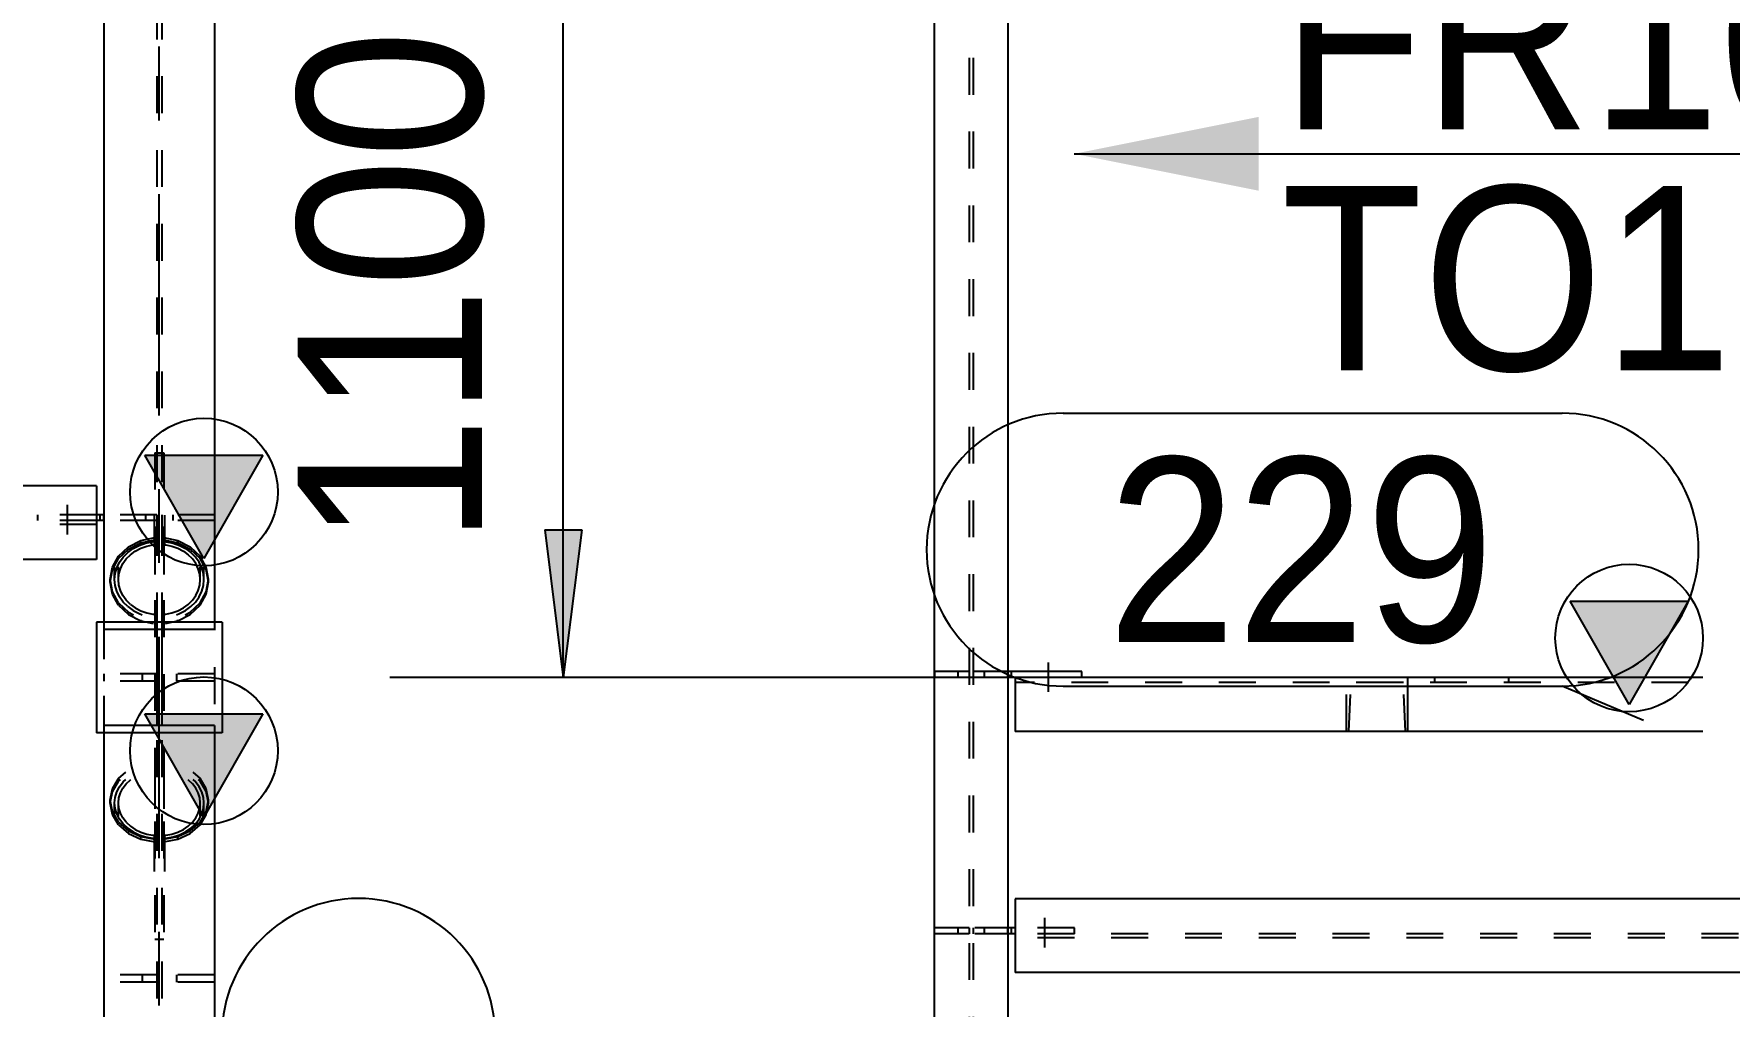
# Model space of a CAD drawing. Header units: millimetres. Extents: x 0 to 594, y 0 to 420.
# Drawn here: x 357.18 to 380.15, y 135.34 to 148.52 of the extents above; entities that cross this region are included whole.
import ezdxf

# ---------------------------------------------------------------- set-up
doc = ezdxf.new("R2010")
doc.units = ezdxf.units.MM
doc.header["$MEASUREMENT"] = 0
for name, pattern in [('XKITLINE00', [0]), ('XKITLINE02', [4, 2, -2]), ('XKITLINE03', [6, 3, -1, 1, -1]), ('XKITLINE04', [3, 0.5, -0.5, 0.5, -0.5, 0.5, -0.5])]:
    doc.linetypes.add(name, pattern=pattern)
for name, color, linetype in [('dimension', 7, 'Continuous'), ('grid', 7, 'Continuous'), ('mark', 7, 'Continuous'), ('part1', 7, 'Continuous'), ('text', 7, 'Continuous')]:
    doc.layers.add(name, color=color, linetype=linetype)
doc.styles.add('STYLE_1', font='arial.ttf', dxfattribs={"height": 0.2})

# ---------------------------------------------------------------- blocks, each defined once
blk = doc.blocks.new('*D3386')
at = {"layer": 'part1', "color": 0, "linetype": 'XKITLINE00'}
for p, q in [((1536.913, 1675.943), (1536.913, 1674.943)), ((1571.713, 1675.943), (1536.913, 1675.943)), ((1571.713, 1674.943), (1536.913, 1674.943))]:
    blk.add_line(p, q, dxfattribs=at)
at = {"layer": 'part1', "color": 2, "linetype": 'XKITLINE04'}
for p, q in [((1571.713, 1675.47), (1536.913, 1675.47)), ((1571.713, 1675.415), (1536.913, 1675.415))]:
    blk.add_line(p, q, dxfattribs=at)
blk = doc.blocks.new('*D3387')
at = {"layer": 'part1', "color": 0, "linetype": 'XKITLINE00'}
for p, q in [((1536.913, 1678.943), (1536.913, 1678.213)), ((1542.231, 1678.943), (1536.913, 1678.943)), ((1542.231, 1678.213), (1542.231, 1678.943)), ((1542.231, 1678.213), (1536.913, 1678.213))]:
    blk.add_line(p, q, dxfattribs=at)
at = {"layer": 'part1', "color": 2, "linetype": 'XKITLINE04'}
for p, q in [((1542.173, 1678.873), (1536.913, 1678.873)), ((1541.403, 1678.213), (1541.403, 1678.943)), ((1541.433, 1678.213), (1541.461, 1678.873)), ((1542.201, 1678.213), (1542.173, 1678.873))]:
    blk.add_line(p, q, dxfattribs=at)
blk = doc.blocks.new('*D3388')
at = {"layer": 'part1', "color": 2, "linetype": 'XKITLINE04'}
for p, q in [((1536.341, 1679.023), (1536.341, 1678.943)), ((1536.813, 1679.023), (1536.341, 1679.023)), ((1536.863, 1678.943), (1536.341, 1678.943)), ((1536.491, 1679.023), (1536.491, 1678.943)), ((1536.813, 1678.943), (1536.813, 1679.023)), ((1536.813, 1678.943), (1536.813, 1679.023)), ((1536.813, 1679.023), (1536.813, 1678.943)), ((1536.863, 1678.943), (1536.863, 1679.023)), ((1537.813, 1678.943), (1536.913, 1678.943)), ((1537.813, 1678.943), (1537.813, 1679.023))]:
    blk.add_line(p, q, dxfattribs=at)
at = {"layer": 'part1', "color": 0, "linetype": 'XKITLINE00'}
for p, q in [((1537.813, 1679.023), (1536.813, 1679.023)), ((1536.913, 1678.943), (1536.813, 1678.943)), ((1536.863, 1678.943), (1536.863, 1679.023)), ((1537.813, 1678.943), (1537.813, 1679.023))]:
    blk.add_line(p, q, dxfattribs=at)
blk = doc.blocks.new('*D3389')
at = {"layer": 'part1', "color": 0, "linetype": 'XKITLINE00'}
blk.add_line((1537.363, 1678.748), (1537.363, 1679.148), dxfattribs=at)
blk.add_line((1537.363, 1678.748), (1537.363, 1679.148), dxfattribs=at)
blk = doc.blocks.new('*D3390')
at = {"layer": 'part1', "color": 0, "linetype": 'XKITLINE00'}
for p, q in [((1542.6, 1678.873), (1542.6, 1678.943)), ((1543.6, 1678.873), (1543.6, 1678.943))]:
    blk.add_line(p, q, dxfattribs=at)
blk = doc.blocks.new('*D3559')
at = {"layer": 'dimension', "color": 1, "linetype": 'XKITLINE00'}
for p, q in [((1538.124, 1689.943), (1528.437, 1689.943)), ((1530.537, 1687.943), (1530.787, 1689.943)), ((1530.787, 1678.943), (1530.787, 1689.943)), ((1531.037, 1687.943), (1530.787, 1689.943)), ((1531.037, 1687.943), (1530.537, 1687.943)), ((1530.537, 1680.943), (1530.787, 1678.943)), ((1530.537, 1680.943), (1531.037, 1680.943)), ((1531.037, 1680.943), (1530.787, 1678.943)), ((1537.684, 1678.943), (1528.437, 1678.943))]:
    blk.add_line(p, q, dxfattribs=at)
at = {"layer": 'dimension', "color": 1}
for points in [[(1530.787, 1689.943), (1531.037, 1687.943), (1530.787, 1689.943), (1530.537, 1687.943)], [(1530.787, 1678.943), (1530.537, 1680.943), (1530.787, 1678.943), (1531.037, 1680.943)]]:
    blk.add_solid(points, dxfattribs=at)
at = {"layer": 'dimension', "color": 1, "style": 'STYLE_1', "width": 0.9}
blk.add_text('1100', height=2.5, rotation=90.0002, dxfattribs=at).set_placement((1529.687, 1680.734))
blk = doc.blocks.new('*D3566')
at = {"layer": 'part1', "color": 0, "linetype": 'XKITLINE00'}
for p, q in [((1525.918, 1677.05), (1525.118, 1678.45)), ((1525.118, 1678.45), (1526.718, 1678.45)), ((1526.718, 1678.45), (1525.918, 1677.05))]:
    blk.add_line(p, q, dxfattribs=at)
at = {"layer": 'part1', "color": 2, "linetype": 'XKITLINE04'}
for p, q in [((1524.738, 1677.392), (1524.774, 1677.462)), ((1524.774, 1677.462), (1524.824, 1677.527)), ((1524.786, 1677.38), (1524.819, 1677.444)), ((1524.819, 1677.444), (1524.864, 1677.503)), ((1524.824, 1677.527), (1524.86, 1677.561)), ((1524.864, 1677.503), (1524.921, 1677.556)), ((1524.921, 1677.556), (1524.928, 1677.561)), ((1525.699, 1677.561), (1525.706, 1677.556)), ((1525.706, 1677.556), (1525.762, 1677.503)), ((1525.808, 1677.444), (1525.762, 1677.503)), ((1525.766, 1677.561), (1525.803, 1677.527)), ((1525.852, 1677.462), (1525.803, 1677.527)), ((1525.841, 1677.38), (1525.808, 1677.444)), ((1525.889, 1677.392), (1525.852, 1677.462)), ((1524.708, 1677.243), (1524.716, 1677.318)), ((1524.708, 1677.063), (1524.708, 1677.243)), ((1524.716, 1677.167), (1524.708, 1677.243)), ((1524.716, 1677.318), (1524.738, 1677.392)), ((1524.758, 1677.243), (1524.765, 1677.312)), ((1524.765, 1677.173), (1524.758, 1677.243)), ((1524.758, 1677.063), (1524.758, 1677.243)), ((1524.765, 1677.312), (1524.786, 1677.38)), ((1525.862, 1677.312), (1525.841, 1677.38)), ((1525.868, 1677.243), (1525.862, 1677.312)), ((1525.862, 1677.173), (1525.868, 1677.243)), ((1525.868, 1677.063), (1525.868, 1677.243)), ((1525.911, 1677.318), (1525.889, 1677.392)), ((1525.918, 1677.243), (1525.911, 1677.318)), ((1525.911, 1677.167), (1525.918, 1677.243)), ((1525.918, 1677.063), (1525.918, 1677.243)), ((1524.738, 1677.093), (1524.716, 1677.167)), ((1524.774, 1677.023), (1524.738, 1677.093)), ((1524.786, 1677.106), (1524.765, 1677.173)), ((1524.824, 1676.959), (1524.774, 1677.023)), ((1524.819, 1677.041), (1524.786, 1677.106)), ((1524.864, 1676.982), (1524.819, 1677.041)), ((1524.864, 1676.982), (1524.921, 1676.929)), ((1525.706, 1676.929), (1525.762, 1676.982)), ((1525.762, 1676.982), (1525.808, 1677.041)), ((1525.803, 1676.959), (1525.852, 1677.023)), ((1525.808, 1677.041), (1525.841, 1677.106)), ((1525.841, 1677.106), (1525.862, 1677.173)), ((1525.852, 1677.023), (1525.889, 1677.093)), ((1525.889, 1677.093), (1525.911, 1677.167)), ((1524.824, 1676.959), (1524.886, 1676.901)), ((1524.886, 1676.901), (1524.958, 1676.852)), ((1524.921, 1676.929), (1524.987, 1676.884)), ((1524.958, 1676.852), (1525.039, 1676.812)), ((1524.987, 1676.884), (1525.061, 1676.848)), ((1525.039, 1676.812), (1525.126, 1676.783)), ((1525.061, 1676.848), (1525.142, 1676.821)), ((1525.126, 1676.783), (1525.219, 1676.765)), ((1525.142, 1676.821), (1525.227, 1676.805)), ((1525.219, 1676.765), (1525.243, 1676.764)), ((1525.227, 1676.805), (1525.243, 1676.804)), ((1525.243, 1676.804), (1525.243, 1676.313)), ((1525.383, 1676.804), (1525.4, 1676.805)), ((1525.383, 1676.804), (1525.383, 1676.313)), ((1525.383, 1676.764), (1525.408, 1676.765)), ((1525.4, 1676.805), (1525.485, 1676.821)), ((1525.408, 1676.765), (1525.5, 1676.783)), ((1525.485, 1676.821), (1525.565, 1676.848)), ((1525.5, 1676.783), (1525.588, 1676.812)), ((1525.565, 1676.848), (1525.64, 1676.884)), ((1525.588, 1676.812), (1525.669, 1676.852)), ((1525.64, 1676.884), (1525.706, 1676.929)), ((1525.669, 1676.852), (1525.741, 1676.901)), ((1525.741, 1676.901), (1525.803, 1676.959))]:
    blk.add_line(p, q, dxfattribs=at)
at = {"layer": 'part1', "color": 0, "linetype": 'XKITLINE00'}
blk.add_circle((1525.918, 1677.95), 1, dxfattribs=at)
at = {"layer": 'part1', "color": 0}
blk.add_solid([(1525.118, 1678.45), (1526.718, 1678.45), (1525.118, 1678.45), (1525.918, 1677.05)], dxfattribs=at)
blk = doc.blocks.new('*D3567')
at = {"layer": 'part1', "color": 0, "linetype": 'XKITLINE00'}
for p, q in [((1525.918, 1680.557), (1525.118, 1681.957)), ((1525.118, 1681.957), (1526.718, 1681.957)), ((1526.718, 1681.957), (1525.918, 1680.557))]:
    blk.add_line(p, q, dxfattribs=at)
at = {"layer": 'part1', "color": 2, "linetype": 'XKITLINE04'}
for p, q in [((1525.243, 1681.142), (1525.243, 1680.742)), ((1525.383, 1681.142), (1525.383, 1680.742)), ((1524.886, 1680.638), (1524.958, 1680.691)), ((1524.921, 1680.607), (1524.987, 1680.656)), ((1524.958, 1680.691), (1525.039, 1680.733)), ((1524.987, 1680.656), (1525.061, 1680.695)), ((1525.039, 1680.733), (1525.126, 1680.764)), ((1525.061, 1680.695), (1525.142, 1680.724)), ((1525.126, 1680.764), (1525.219, 1680.783)), ((1525.142, 1680.724), (1525.227, 1680.741)), ((1525.219, 1680.783), (1525.243, 1680.785)), ((1525.227, 1680.741), (1525.243, 1680.742)), ((1525.383, 1680.785), (1525.408, 1680.783)), ((1525.383, 1680.742), (1525.4, 1680.741)), ((1525.4, 1680.741), (1525.485, 1680.724)), ((1525.408, 1680.783), (1525.5, 1680.764)), ((1525.485, 1680.724), (1525.565, 1680.695)), ((1525.5, 1680.764), (1525.588, 1680.733)), ((1525.565, 1680.695), (1525.64, 1680.656)), ((1525.588, 1680.733), (1525.669, 1680.691)), ((1525.64, 1680.656), (1525.706, 1680.607)), ((1525.669, 1680.691), (1525.741, 1680.638)), ((1524.708, 1680.271), (1524.708, 1680.443)), ((1524.716, 1680.352), (1524.738, 1680.431)), ((1524.738, 1680.431), (1524.774, 1680.506)), ((1524.758, 1680.271), (1524.758, 1680.443)), ((1524.774, 1680.506), (1524.824, 1680.576)), ((1524.786, 1680.418), (1524.819, 1680.487)), ((1524.819, 1680.487), (1524.864, 1680.551)), ((1524.824, 1680.576), (1524.886, 1680.638)), ((1524.864, 1680.551), (1524.921, 1680.607)), ((1525.762, 1680.551), (1525.706, 1680.607)), ((1525.803, 1680.576), (1525.741, 1680.638)), ((1525.808, 1680.487), (1525.762, 1680.551)), ((1525.852, 1680.506), (1525.803, 1680.576)), ((1525.841, 1680.418), (1525.808, 1680.487)), ((1525.889, 1680.431), (1525.852, 1680.506)), ((1525.868, 1680.271), (1525.868, 1680.443)), ((1525.911, 1680.352), (1525.889, 1680.431)), ((1525.918, 1680.271), (1525.918, 1680.443)), ((1524.708, 1680.271), (1524.716, 1680.352)), ((1524.716, 1680.19), (1524.708, 1680.271)), ((1524.758, 1680.271), (1524.765, 1680.345)), ((1524.765, 1680.196), (1524.758, 1680.271)), ((1524.765, 1680.345), (1524.786, 1680.418)), ((1524.786, 1680.124), (1524.765, 1680.196)), ((1525.862, 1680.345), (1525.841, 1680.418)), ((1525.841, 1680.124), (1525.862, 1680.196)), ((1525.868, 1680.271), (1525.862, 1680.345)), ((1525.862, 1680.196), (1525.868, 1680.271)), ((1525.918, 1680.271), (1525.911, 1680.352)), ((1525.911, 1680.19), (1525.918, 1680.271)), ((1524.738, 1680.111), (1524.716, 1680.19)), ((1524.774, 1680.035), (1524.738, 1680.111)), ((1524.824, 1679.966), (1524.774, 1680.035)), ((1524.819, 1680.055), (1524.786, 1680.124)), ((1524.864, 1679.991), (1524.819, 1680.055)), ((1524.886, 1679.904), (1524.824, 1679.966)), ((1524.921, 1679.934), (1524.864, 1679.991)), ((1525.706, 1679.934), (1525.762, 1679.991)), ((1525.741, 1679.904), (1525.803, 1679.966)), ((1525.762, 1679.991), (1525.808, 1680.055)), ((1525.803, 1679.966), (1525.852, 1680.035)), ((1525.808, 1680.055), (1525.841, 1680.124)), ((1525.852, 1680.035), (1525.889, 1680.111)), ((1525.889, 1680.111), (1525.911, 1680.19)), ((1524.886, 1679.904), (1524.958, 1679.851)), ((1524.921, 1679.934), (1524.987, 1679.886)), ((1524.958, 1679.851), (1525.039, 1679.809)), ((1524.987, 1679.886), (1525.061, 1679.847)), ((1525.039, 1679.809), (1525.081, 1679.794)), ((1525.061, 1679.847), (1525.142, 1679.818)), ((1525.142, 1679.818), (1525.227, 1679.801)), ((1525.227, 1679.801), (1525.243, 1679.8)), ((1525.243, 1679.8), (1525.243, 1679.802)), ((1525.243, 1679.794), (1525.243, 1679.8)), ((1525.383, 1679.8), (1525.383, 1679.802)), ((1525.383, 1679.8), (1525.4, 1679.801)), ((1525.383, 1679.794), (1525.383, 1679.8)), ((1525.4, 1679.801), (1525.485, 1679.818)), ((1525.485, 1679.818), (1525.565, 1679.847)), ((1525.546, 1679.794), (1525.588, 1679.809)), ((1525.565, 1679.847), (1525.64, 1679.886)), ((1525.588, 1679.809), (1525.669, 1679.851)), ((1525.64, 1679.886), (1525.706, 1679.934)), ((1525.669, 1679.851), (1525.741, 1679.904))]:
    blk.add_line(p, q, dxfattribs=at)
at = {"layer": 'part1', "color": 0, "linetype": 'XKITLINE00'}
blk.add_circle((1525.918, 1681.457), 1, dxfattribs=at)
at = {"layer": 'part1', "color": 0}
blk.add_solid([(1525.118, 1681.957), (1526.718, 1681.957), (1525.118, 1681.957), (1525.918, 1680.557)], dxfattribs=at)
blk = doc.blocks.new('*D3569')
at = {"layer": 'part1', "color": 0, "linetype": 'XKITLINE00'}
for p, q in [((1545.231, 1678.578), (1544.431, 1679.978)), ((1544.431, 1679.978), (1546.031, 1679.978)), ((1546.031, 1679.978), (1545.231, 1678.578)), ((1542.231, 1678.213), (1542.231, 1678.943)), ((1546.231, 1678.943), (1542.231, 1678.943)), ((1546.231, 1678.213), (1542.231, 1678.213))]:
    blk.add_line(p, q, dxfattribs=at)
at = {"layer": 'part1', "color": 2, "linetype": 'XKITLINE04'}
for p, q in [((1541.403, 1678.213), (1541.403, 1678.943)), ((1542.231, 1678.943), (1541.403, 1678.943)), ((1541.433, 1678.213), (1541.461, 1678.873)), ((1546.034, 1678.873), (1541.461, 1678.873)), ((1542.201, 1678.213), (1542.173, 1678.873)), ((1543.507, 1678.213), (1541.403, 1678.213)), ((1542.231, 1678.213), (1542.201, 1678.213))]:
    blk.add_line(p, q, dxfattribs=at)
at = {"layer": 'part1', "color": 0, "linetype": 'XKITLINE00'}
blk.add_circle((1545.231, 1679.478), 1, dxfattribs=at)
at = {"layer": 'part1', "color": 0}
blk.add_solid([(1544.431, 1679.978), (1546.031, 1679.978), (1544.431, 1679.978), (1545.231, 1678.578)], dxfattribs=at)
blk = doc.blocks.new('*D3571')
at = {"layer": 'part1', "color": 0, "linetype": 'XKITLINE00'}
for p, q in [((1524.563, 1691.173), (1525.281, 1691.173)), ((1524.563, 1691.173), (1524.563, 1679.693)), ((1524.563, 1691.083), (1526.063, 1691.083)), ((1526.063, 1691.173), (1525.281, 1691.173)), ((1526.063, 1691.173), (1526.063, 1679.693)), ((1525.313, 1688.173), (1524.513, 1689.573)), ((1524.513, 1689.573), (1526.113, 1689.573)), ((1526.113, 1689.573), (1525.313, 1688.173)), ((1524.563, 1678.193), (1524.563, 1664.913)), ((1526.063, 1678.193), (1526.063, 1664.913)), ((1524.708, 1665.003), (1524.563, 1665.003)), ((1524.708, 1664.913), (1524.563, 1664.913)), ((1526.063, 1665.003), (1525.918, 1665.003)), ((1526.063, 1664.913), (1525.918, 1664.913))]:
    blk.add_line(p, q, dxfattribs=at)
at = {"layer": 'part1', "color": 2, "linetype": 'XKITLINE04'}
for p, q in [((1524.563, 1691.173), (1526.063, 1691.173)), ((1526.063, 1691.083), (1524.563, 1691.083)), ((1525.281, 1691.093), (1525.281, 1664.993)), ((1525.281, 1691.093), (1525.346, 1691.093)), ((1525.281, 1691.093), (1525.346, 1691.093)), ((1525.281, 1691.073), (1525.346, 1691.073)), ((1525.281, 1691.073), (1525.346, 1691.073)), ((1525.346, 1691.093), (1525.346, 1664.993)), ((1526.063, 1691.083), (1526.063, 1664.913)), ((1525.281, 1690.773), (1525.346, 1690.773)), ((1525.281, 1690.773), (1525.346, 1690.773)), ((1524.563, 1679.693), (1524.563, 1678.193)), ((1525.346, 1665.313), (1525.281, 1665.313)), ((1526.063, 1664.913), (1524.563, 1664.913)), ((1525.918, 1665.003), (1524.708, 1665.003)), ((1525.346, 1665.013), (1525.281, 1665.013)), ((1525.346, 1664.993), (1525.281, 1664.993)), ((1525.918, 1664.913), (1525.346, 1664.913)), ((1526.063, 1664.993), (1526.063, 1665.003))]:
    blk.add_line(p, q, dxfattribs=at)
at = {"layer": 'part1', "color": 0, "linetype": 'XKITLINE00'}
blk.add_circle((1525.313, 1689.073), 1, dxfattribs=at)
at = {"layer": 'part1', "color": 0}
blk.add_solid([(1524.513, 1689.573), (1526.113, 1689.573), (1524.513, 1689.573), (1525.313, 1688.173)], dxfattribs=at)
blk = doc.blocks.new('*D3572')
at = {"layer": 'part1', "color": 0, "linetype": 'XKITLINE00'}
for p, q in [((1535.813, 1693.343), (1535.813, 1660.743)), ((1536.813, 1693.343), (1536.813, 1660.743))]:
    blk.add_line(p, q, dxfattribs=at)
at = {"layer": 'part1', "color": 2, "linetype": 'XKITLINE04'}
for p, q in [((1536.286, 1693.343), (1536.286, 1660.743)), ((1536.341, 1693.343), (1536.341, 1660.743))]:
    blk.add_line(p, q, dxfattribs=at)
blk = doc.blocks.new('*D3573')
at = {"layer": 'part1', "color": 0, "linetype": 'XKITLINE00'}
for p, q in [((1526.063, 1679.693), (1524.563, 1679.693)), ((1524.563, 1679.693), (1524.563, 1679.593)), ((1525.278, 1679.593), (1524.563, 1679.593)), ((1525.278, 1679.593), (1525.278, 1678.293)), ((1526.063, 1679.593), (1525.348, 1679.593)), ((1525.348, 1679.593), (1525.348, 1678.293)), ((1526.063, 1679.693), (1526.063, 1679.593)), ((1525.278, 1678.293), (1524.563, 1678.293)), ((1524.563, 1678.293), (1524.563, 1678.193)), ((1526.063, 1678.193), (1524.563, 1678.193)), ((1526.063, 1678.293), (1525.348, 1678.293)), ((1526.063, 1678.293), (1526.063, 1678.193))]:
    blk.add_line(p, q, dxfattribs=at)
at = {"layer": 'part1', "color": 2, "linetype": 'XKITLINE04'}
for p, q in [((1525.348, 1679.593), (1525.278, 1679.593)), ((1525.348, 1678.293), (1525.278, 1678.293))]:
    blk.add_line(p, q, dxfattribs=at)
blk = doc.blocks.new('*D3584')
at = {"layer": 'part1', "color": 0, "linetype": 'XKITLINE00'}
for p, q in [((1524.463, 1679.693), (1524.463, 1678.193)), ((1524.563, 1679.693), (1524.463, 1679.693)), ((1526.163, 1679.693), (1526.063, 1679.693)), ((1526.163, 1679.693), (1526.163, 1678.193)), ((1524.563, 1678.193), (1524.463, 1678.193)), ((1526.163, 1678.193), (1526.063, 1678.193))]:
    blk.add_line(p, q, dxfattribs=at)
at = {"layer": 'part1', "color": 2, "linetype": 'XKITLINE04'}
for p, q in [((1526.063, 1679.693), (1524.563, 1679.693)), ((1526.063, 1678.193), (1524.563, 1678.193))]:
    blk.add_line(p, q, dxfattribs=at)
blk = doc.blocks.new('*D3585')
at = {"layer": 'part1', "color": 2, "linetype": 'XKITLINE04'}
for p, q in [((1536.286, 1679.023), (1535.816, 1679.023)), ((1535.816, 1679.023), (1535.816, 1678.943)), ((1536.286, 1678.943), (1535.816, 1678.943)), ((1536.136, 1679.023), (1536.136, 1678.943)), ((1536.286, 1679.023), (1536.286, 1678.943))]:
    blk.add_line(p, q, dxfattribs=at)
blk = doc.blocks.new('*D3586')
at = {"layer": 'part1', "color": 0, "linetype": 'XKITLINE00'}
for p, q in [((1521.463, 1681.043), (1520.663, 1682.443)), ((1520.663, 1682.443), (1522.263, 1682.443)), ((1522.263, 1682.443), (1521.463, 1681.043)), ((1506.663, 1681.543), (1506.663, 1680.543)), ((1524.463, 1681.543), (1506.663, 1681.543)), ((1524.463, 1681.543), (1524.463, 1680.543)), ((1524.463, 1680.543), (1506.663, 1680.543))]:
    blk.add_line(p, q, dxfattribs=at)
at = {"layer": 'part1', "color": 2, "linetype": 'XKITLINE04'}
for p, q in [((1524.463, 1681.07), (1506.663, 1681.07)), ((1524.463, 1681.015), (1506.663, 1681.015))]:
    blk.add_line(p, q, dxfattribs=at)
at = {"layer": 'part1', "color": 0, "linetype": 'XKITLINE00'}
blk.add_circle((1521.463, 1681.943), 1, dxfattribs=at)
at = {"layer": 'part1', "color": 0}
blk.add_solid([(1520.663, 1682.443), (1522.263, 1682.443), (1520.663, 1682.443), (1521.463, 1681.043)], dxfattribs=at)
blk = doc.blocks.new('*D3599')
at = {"layer": 'part1', "color": 2, "linetype": 'XKITLINE04'}
for p, q in [((1524.463, 1681.15), (1523.663, 1681.15)), ((1523.663, 1681.15), (1523.663, 1681.07)), ((1525.281, 1681.15), (1524.513, 1681.15)), ((1524.513, 1681.07), (1524.513, 1681.15)), ((1524.563, 1681.15), (1524.563, 1681.07)), ((1524.563, 1681.07), (1524.563, 1681.15)), ((1524.563, 1681.07), (1524.563, 1681.15)), ((1525.131, 1681.07), (1525.131, 1681.15)), ((1525.131, 1681.07), (1525.131, 1681.15)), ((1525.281, 1681.15), (1525.281, 1681.07)), ((1524.463, 1681.07), (1523.663, 1681.07)), ((1525.281, 1681.07), (1524.513, 1681.07))]:
    blk.add_line(p, q, dxfattribs=at)
at = {"layer": 'part1', "color": 0, "linetype": 'XKITLINE00'}
for p, q in [((1524.563, 1681.15), (1524.463, 1681.15)), ((1524.513, 1681.07), (1524.513, 1681.15)), ((1524.563, 1681.07), (1524.463, 1681.07))]:
    blk.add_line(p, q, dxfattribs=at)
blk = doc.blocks.new('*D3600')
at = {"layer": 'part1', "color": 0, "linetype": 'XKITLINE02'}
blk.add_line((1524.063, 1681.283), (1524.063, 1680.883), dxfattribs=at)
blk.add_line((1524.063, 1681.283), (1524.063, 1680.883), dxfattribs=at)
blk = doc.blocks.new('*D3601')
at = {"layer": 'part1', "color": 2, "linetype": 'XKITLINE04'}
for p, q in [((1525.346, 1681.15), (1525.346, 1681.07)), ((1526.063, 1681.15), (1525.346, 1681.15)), ((1525.496, 1681.15), (1525.496, 1681.07)), ((1526.063, 1681.15), (1526.063, 1681.07)), ((1526.063, 1681.07), (1525.346, 1681.07))]:
    blk.add_line(p, q, dxfattribs=at)
blk = doc.blocks.new('*D3627')
at = {"layer": 'part1', "color": 2, "linetype": 'XKITLINE04'}
for p, q in [((1526.063, 1678.993), (1525.346, 1678.993)), ((1525.346, 1678.993), (1525.346, 1678.893)), ((1526.063, 1678.893), (1525.346, 1678.893)), ((1525.546, 1678.993), (1525.546, 1678.893)), ((1526.063, 1678.993), (1526.063, 1678.893))]:
    blk.add_line(p, q, dxfattribs=at)
blk = doc.blocks.new('*D3628')
at = {"layer": 'part1', "color": 2, "linetype": 'XKITLINE04'}
for p, q in [((1525.281, 1678.993), (1524.563, 1678.993)), ((1524.563, 1678.993), (1524.563, 1678.893)), ((1525.281, 1678.893), (1524.563, 1678.893)), ((1525.081, 1678.993), (1525.081, 1678.893)), ((1525.281, 1678.993), (1525.281, 1678.893))]:
    blk.add_line(p, q, dxfattribs=at)
blk = doc.blocks.new('*D3643')
at = {"layer": 'grid', "color": 4, "linetype": 'XKITLINE03'}
blk.add_line((1525.313, 1646.495), (1525.313, 1724.317), dxfattribs=at)
blk = doc.blocks.new('*D3680')
at = {"layer": 'part1', "color": 2, "linetype": 'XKITLINE04'}
for p, q in [((1525.253, 1681.99), (1525.373, 1681.99)), ((1525.253, 1681.99), (1525.253, 1675.397)), ((1525.373, 1681.99), (1525.373, 1675.397)), ((1525.253, 1675.397), (1525.373, 1675.397))]:
    blk.add_line(p, q, dxfattribs=at)
blk = doc.blocks.new('*D3681')
at = {"layer": 'part1', "color": 2, "linetype": 'XKITLINE04'}
for p, q in [((1524.648, 1677.279), (1524.677, 1677.434)), ((1524.677, 1677.434), (1524.762, 1677.575)), ((1524.677, 1677.398), (1524.762, 1677.539)), ((1524.762, 1677.575), (1524.859, 1677.661)), ((1524.762, 1677.539), (1524.786, 1677.561)), ((1525.253, 1677.661), (1525.253, 1676.714)), ((1524.648, 1677.243), (1524.677, 1677.398)), ((1524.677, 1677.124), (1524.648, 1677.279)), ((1524.648, 1677.243), (1524.648, 1677.279)), ((1524.677, 1677.088), (1524.648, 1677.243)), ((1524.762, 1676.982), (1524.677, 1677.124)), ((1524.762, 1676.946), (1524.677, 1677.088)), ((1524.762, 1676.982), (1524.894, 1676.866)), ((1524.762, 1676.946), (1524.894, 1676.83)), ((1524.894, 1676.866), (1525.063, 1676.787)), ((1524.894, 1676.83), (1525.063, 1676.751)), ((1525.063, 1676.787), (1525.253, 1676.75)), ((1525.063, 1676.751), (1525.063, 1676.787)), ((1525.063, 1676.751), (1525.253, 1676.714))]:
    blk.add_line(p, q, dxfattribs=at)
blk = doc.blocks.new('*D3682')
at = {"layer": 'part1', "color": 2, "linetype": 'XKITLINE04'}
for p, q in [((1525.373, 1677.661), (1525.373, 1676.714)), ((1525.767, 1677.661), (1525.865, 1677.575)), ((1525.84, 1677.561), (1525.865, 1677.539)), ((1525.949, 1677.434), (1525.865, 1677.575)), ((1525.949, 1677.398), (1525.865, 1677.539)), ((1525.978, 1677.279), (1525.949, 1677.434)), ((1525.978, 1677.243), (1525.949, 1677.398)), ((1525.949, 1677.124), (1525.978, 1677.279)), ((1525.949, 1677.088), (1525.978, 1677.243)), ((1525.978, 1677.243), (1525.978, 1677.279)), ((1525.733, 1676.866), (1525.865, 1676.982)), ((1525.865, 1676.982), (1525.949, 1677.124)), ((1525.865, 1676.946), (1525.949, 1677.088)), ((1525.373, 1676.75), (1525.564, 1676.787)), ((1525.373, 1676.714), (1525.564, 1676.751)), ((1525.564, 1676.787), (1525.733, 1676.866)), ((1525.564, 1676.751), (1525.733, 1676.83)), ((1525.564, 1676.751), (1525.564, 1676.787)), ((1525.733, 1676.83), (1525.865, 1676.946))]:
    blk.add_line(p, q, dxfattribs=at)
blk = doc.blocks.new('*D3683')
at = {"layer": 'part1', "color": 2, "linetype": 'XKITLINE04'}
for p, q in [((1524.762, 1680.589), (1524.894, 1680.713)), ((1524.762, 1680.558), (1524.894, 1680.683)), ((1524.894, 1680.713), (1525.063, 1680.799)), ((1524.894, 1680.683), (1525.063, 1680.768)), ((1525.063, 1680.799), (1525.253, 1680.839)), ((1525.063, 1680.768), (1525.253, 1680.808)), ((1525.063, 1680.768), (1525.063, 1680.799)), ((1525.253, 1680.839), (1525.253, 1679.677)), ((1524.648, 1680.271), (1524.677, 1680.437)), ((1524.677, 1680.437), (1524.762, 1680.589)), ((1524.677, 1680.406), (1524.762, 1680.558)), ((1524.648, 1680.24), (1524.677, 1680.406)), ((1524.677, 1680.105), (1524.648, 1680.271)), ((1524.648, 1680.24), (1524.648, 1680.271)), ((1524.677, 1680.074), (1524.648, 1680.24)), ((1524.762, 1679.953), (1524.677, 1680.105)), ((1524.762, 1679.922), (1524.677, 1680.074)), ((1524.762, 1679.953), (1524.894, 1679.828)), ((1524.762, 1679.922), (1524.894, 1679.798)), ((1524.894, 1679.828), (1524.962, 1679.794)), ((1524.894, 1679.798), (1525.063, 1679.712)), ((1525.063, 1679.712), (1525.063, 1679.724)), ((1525.063, 1679.712), (1525.23, 1679.677))]:
    blk.add_line(p, q, dxfattribs=at)
blk = doc.blocks.new('*D3684')
at = {"layer": 'part1', "color": 2, "linetype": 'XKITLINE04'}
for p, q in [((1525.373, 1680.839), (1525.373, 1679.677)), ((1525.373, 1680.839), (1525.564, 1680.799)), ((1525.373, 1680.808), (1525.564, 1680.768)), ((1525.564, 1680.799), (1525.733, 1680.713)), ((1525.564, 1680.768), (1525.564, 1680.799)), ((1525.564, 1680.768), (1525.733, 1680.683)), ((1525.733, 1680.713), (1525.865, 1680.589)), ((1525.733, 1680.683), (1525.865, 1680.558)), ((1525.949, 1680.437), (1525.865, 1680.589)), ((1525.949, 1680.406), (1525.865, 1680.558)), ((1525.978, 1680.271), (1525.949, 1680.437)), ((1525.978, 1680.24), (1525.949, 1680.406)), ((1525.949, 1680.105), (1525.978, 1680.271)), ((1525.949, 1680.074), (1525.978, 1680.24)), ((1525.978, 1680.24), (1525.978, 1680.271)), ((1525.865, 1679.953), (1525.949, 1680.105)), ((1525.865, 1679.922), (1525.949, 1680.074)), ((1525.564, 1679.712), (1525.733, 1679.798)), ((1525.664, 1679.794), (1525.733, 1679.828)), ((1525.733, 1679.828), (1525.865, 1679.953)), ((1525.733, 1679.798), (1525.865, 1679.922)), ((1525.397, 1679.677), (1525.564, 1679.712)), ((1525.564, 1679.712), (1525.564, 1679.724))]:
    blk.add_line(p, q, dxfattribs=at)
blk = doc.blocks.new('*D3689')
at = {"layer": 'mark', "color": 1, "linetype": 'XKITLINE00'}
for p, q in [((1526.163, 1667.335), (1526.163, 1674.098)), ((1529.863, 1667.335), (1529.863, 1674.098))]:
    blk.add_line(p, q, dxfattribs=at)
for centre, start, end in [((1528.013, 1674.098), 0, 180), ((1528.013, 1667.335), 180, 0)]:
    blk.add_arc(centre, 1.85, start, end, dxfattribs=at)
at = {"layer": 'mark', "color": 1, "style": 'STYLE_1', "width": 0.9}
blk.add_text('141', height=2.5, rotation=90.0002, dxfattribs=at).set_placement((1529.263, 1667.935))
blk = doc.blocks.new('*D3702')
at = {"layer": 'part1', "color": 2, "linetype": 'XKITLINE04'}
for p, q in [((1526.063, 1674.913), (1525.346, 1674.913)), ((1525.346, 1674.913), (1525.346, 1674.813)), ((1525.546, 1674.913), (1525.546, 1674.813)), ((1526.063, 1674.913), (1526.063, 1674.813)), ((1526.063, 1674.813), (1525.346, 1674.813))]:
    blk.add_line(p, q, dxfattribs=at)
blk = doc.blocks.new('*D3703')
at = {"layer": 'part1', "color": 2, "linetype": 'XKITLINE04'}
for p, q in [((1525.281, 1674.913), (1524.563, 1674.913)), ((1524.563, 1674.913), (1524.563, 1674.813)), ((1525.081, 1674.913), (1525.081, 1674.813)), ((1525.281, 1674.913), (1525.281, 1674.813)), ((1525.281, 1674.813), (1524.563, 1674.813))]:
    blk.add_line(p, q, dxfattribs=at)
blk = doc.blocks.new('*D3778')
at = {"layer": 'text', "color": 1, "style": 'STYLE_1', "width": 0.9}
blk.add_text('TO13.0', height=2.5, dxfattribs=at).set_placement((1540.515, 1683.105))
blk = doc.blocks.new('*D3780')
at = {"layer": 'text', "color": 1, "linetype": 'XKITLINE00'}
blk.add_line((1537.712, 1686.042), (1550.461, 1686.042), dxfattribs=at)
at = {"layer": 'text', "color": 1}
blk.add_solid([(1537.712, 1686.042), (1540.212, 1686.542), (1537.712, 1686.042), (1540.212, 1685.542)], dxfattribs=at)
at = {"layer": 'text', "color": 1, "style": 'STYLE_1', "width": 0.9}
blk.add_text('FR10.5', height=2.5, dxfattribs=at).set_placement((1540.52, 1686.375))
blk = doc.blocks.new('*D3790')
at = {"layer": 'mark', "color": 1, "linetype": 'XKITLINE00'}
for p, q in [((1537.561, 1682.526), (1544.323, 1682.526)), ((1537.561, 1678.826), (1544.323, 1678.826)), ((1545.425, 1678.362), (1544.323, 1678.826)), ((1544.323, 1678.826), (1544.323, 1678.826))]:
    blk.add_line(p, q, dxfattribs=at)
for centre, start, end in [((1537.561, 1680.676), 90, -90), ((1544.323, 1680.676), -90, 90)]:
    blk.add_arc(centre, 1.85, start, end, dxfattribs=at)
at = {"layer": 'mark', "color": 1, "style": 'STYLE_1', "width": 0.9}
blk.add_text('229', height=2.5, dxfattribs=at).set_placement((1538.161, 1679.426))
blk = doc.blocks.new('*D3803')
at = {"layer": 'part1', "color": 2, "linetype": 'XKITLINE04'}
for p, q in [((1536.286, 1675.55), (1535.813, 1675.55)), ((1535.813, 1675.55), (1535.813, 1675.47)), ((1536.286, 1675.47), (1535.813, 1675.47)), ((1536.136, 1675.55), (1536.136, 1675.47)), ((1536.286, 1675.55), (1536.286, 1675.47))]:
    blk.add_line(p, q, dxfattribs=at)
blk = doc.blocks.new('*D3809')
at = {"layer": 'part1', "color": 0, "linetype": 'XKITLINE02'}
blk.add_line((1537.313, 1675.283), (1537.313, 1675.683), dxfattribs=at)
blk.add_line((1537.313, 1675.283), (1537.313, 1675.683), dxfattribs=at)
blk = doc.blocks.new('*D3810')
at = {"layer": 'part1', "color": 2, "linetype": 'XKITLINE04'}
for p, q in [((1536.341, 1675.55), (1536.341, 1675.47)), ((1536.863, 1675.55), (1536.341, 1675.55)), ((1536.863, 1675.47), (1536.341, 1675.47)), ((1536.491, 1675.55), (1536.491, 1675.47)), ((1536.813, 1675.47), (1536.813, 1675.55)), ((1536.813, 1675.47), (1536.813, 1675.55)), ((1536.813, 1675.47), (1536.813, 1675.55)), ((1536.813, 1675.47), (1536.813, 1675.55)), ((1536.863, 1675.47), (1536.863, 1675.55)), ((1537.713, 1675.55), (1536.913, 1675.55)), ((1537.713, 1675.47), (1536.913, 1675.47)), ((1537.713, 1675.47), (1537.713, 1675.55)), ((1537.713, 1675.47), (1537.713, 1675.55))]:
    blk.add_line(p, q, dxfattribs=at)
at = {"layer": 'part1', "color": 0, "linetype": 'XKITLINE00'}
for p, q in [((1536.913, 1675.55), (1536.813, 1675.55)), ((1536.913, 1675.47), (1536.813, 1675.47)), ((1536.863, 1675.47), (1536.863, 1675.55))]:
    blk.add_line(p, q, dxfattribs=at)

msp = doc.modelspace()

# ---------------------------------------------------------------- block references
at = {"layer": 'dimension'}
msp.add_blockref('*D3559', (-1166.435, -1539.151), dxfattribs=at)
at = {"layer": 'grid'}
msp.add_blockref('*D3643', (-1166.435, -1539.151), dxfattribs=at)
at = {"layer": 'mark'}
for name in ['*D3790', '*D3689']:
    msp.add_blockref(name, (-1166.435, -1539.151), dxfattribs=at)
at = {"layer": 'part1'}
for name in ['*D3572', '*D3571', '*D3586', '*D3567', '*D3680', '*D3599', '*D3600', '*D3601', '*D3683', '*D3684', '*D3569', '*D3584', '*D3573', '*D3389', '*D3628', '*D3566', '*D3627', '*D3585', '*D3388', '*D3387', '*D3390', '*D3681', '*D3682', '*D3386', '*D3809', '*D3803', '*D3810', '*D3703', '*D3702']:
    msp.add_blockref(name, (-1166.435, -1539.151), dxfattribs=at)
at = {"layer": 'text'}
for name in ['*D3780', '*D3778']:
    msp.add_blockref(name, (-1166.435, -1539.151), dxfattribs=at)

doc.saveas('drawing.dxf')
